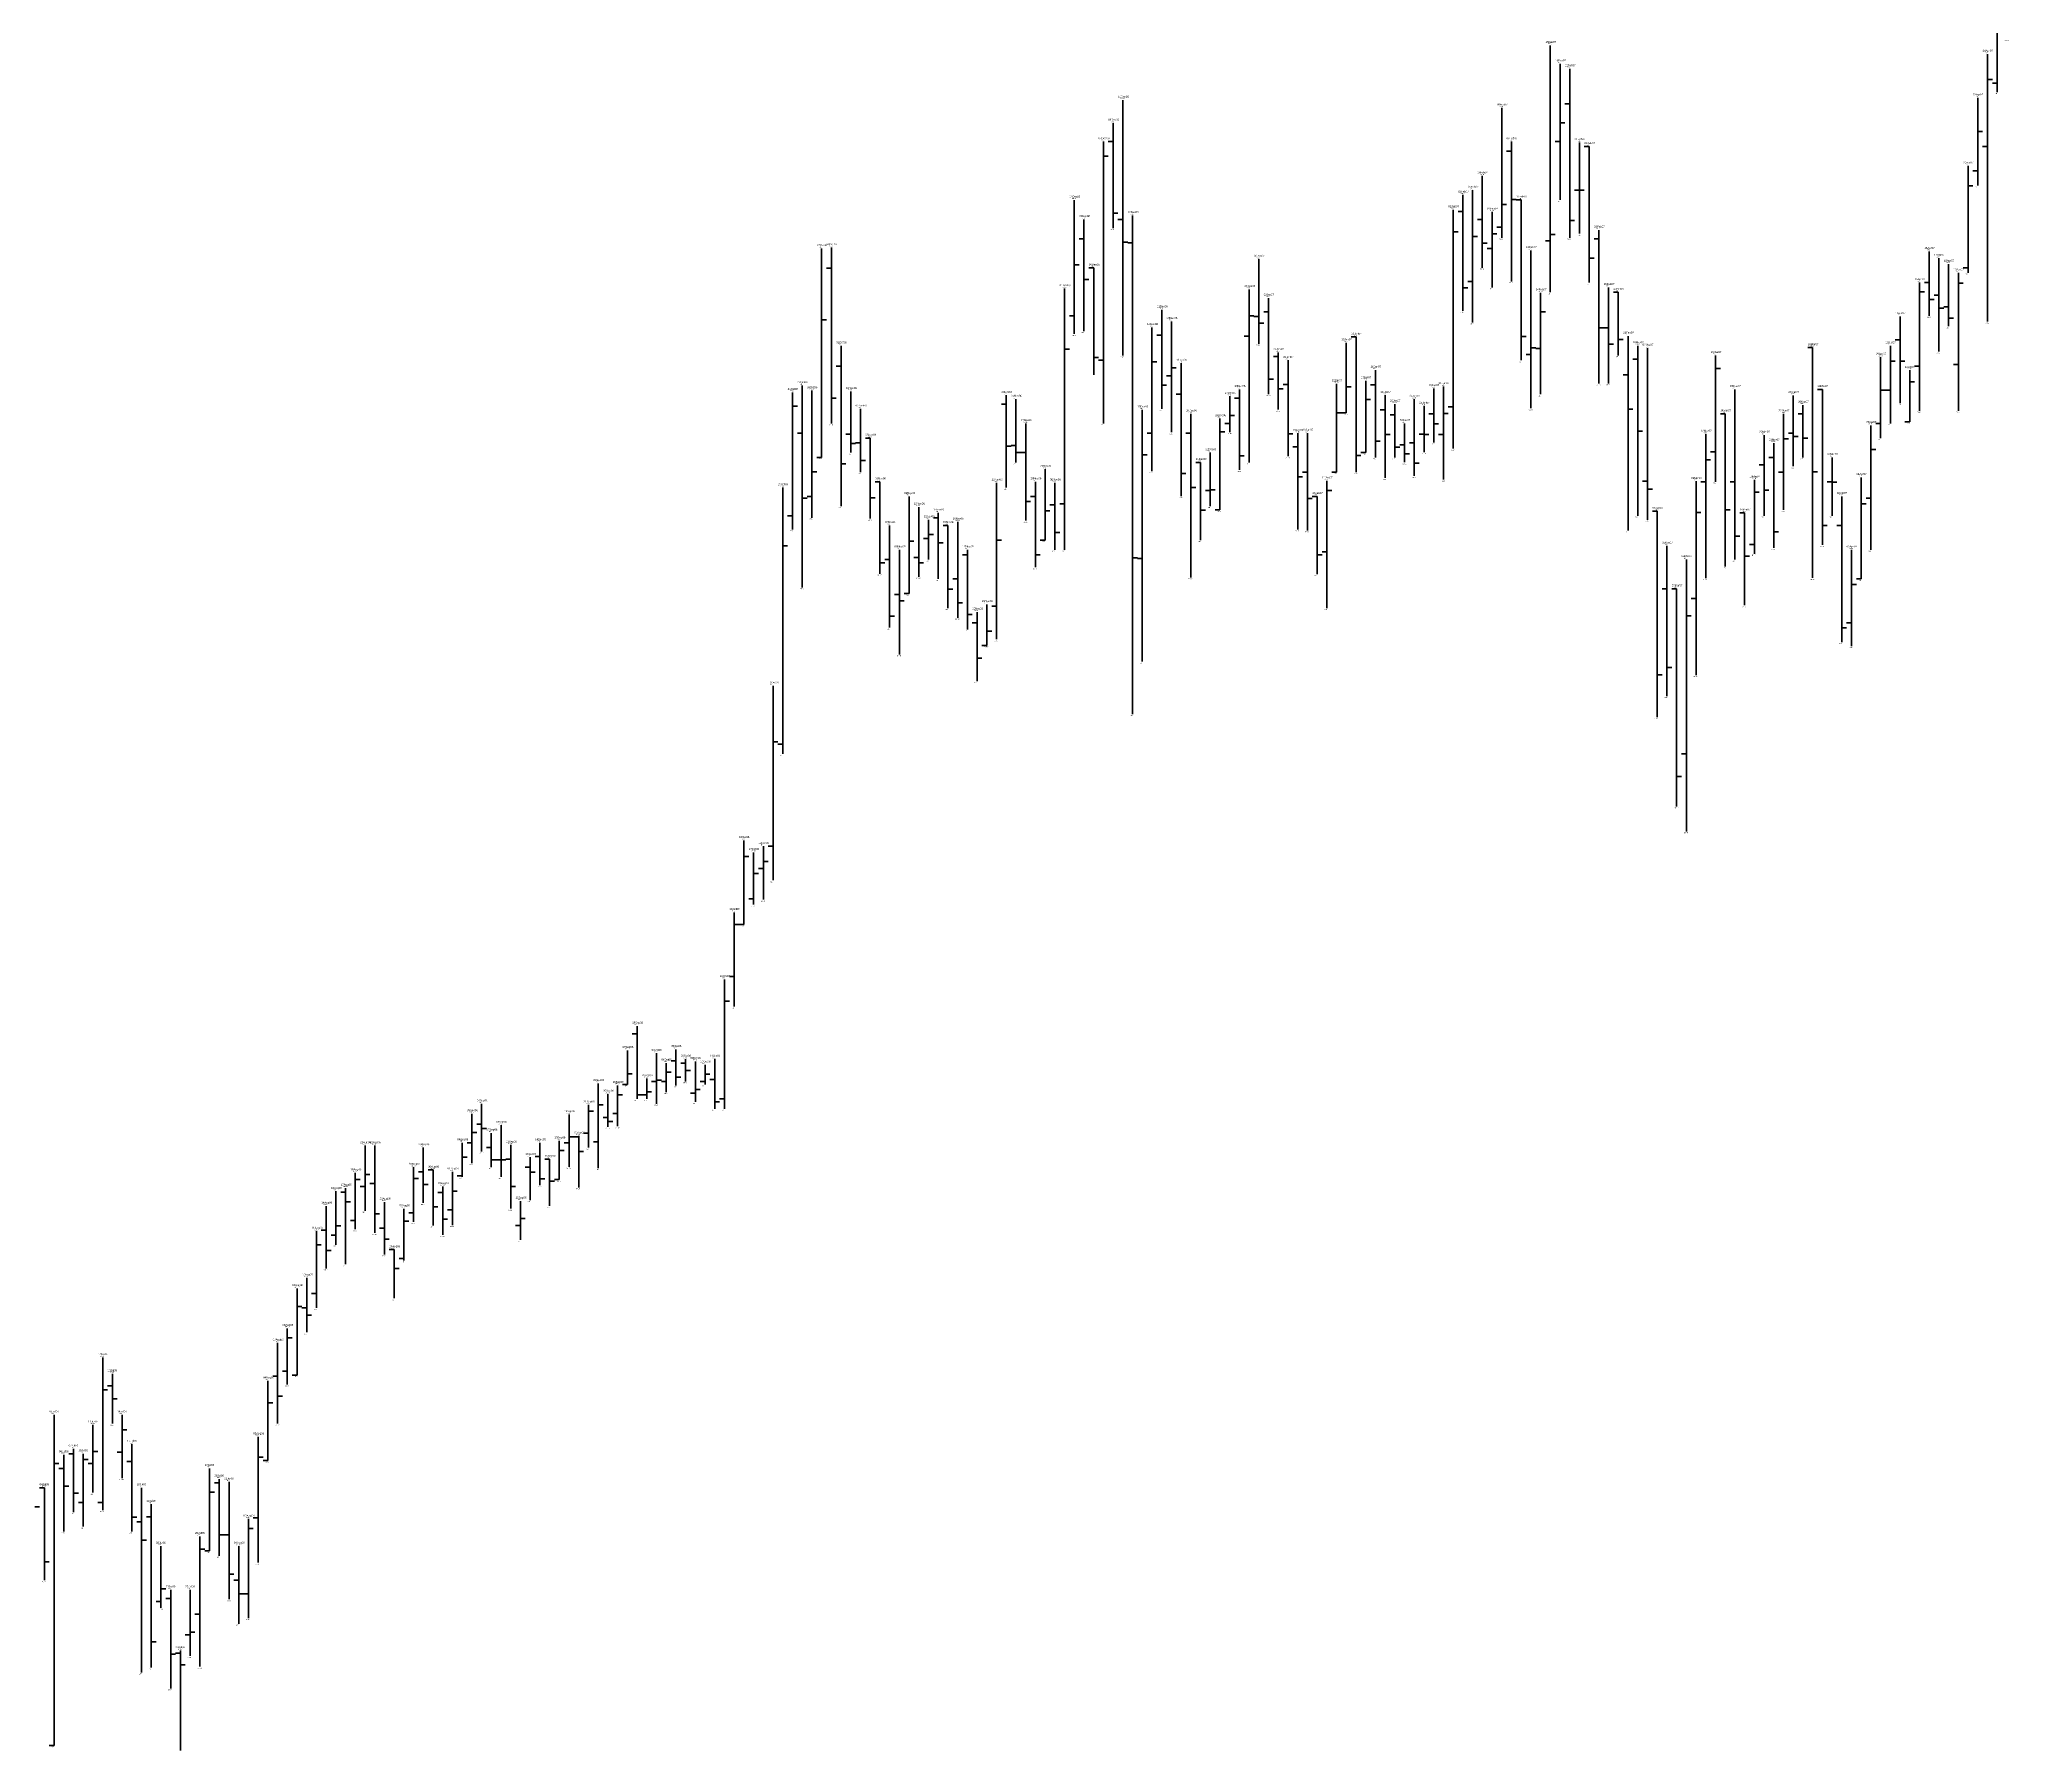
# Model space of a CAD drawing. Header units: inches. Extents: x 0 to 30000, y -20 to 2443.
# Drawn here: x 2864.5 to 3067.2, y 224.5 to 400.5 of the extents above; entities that cross this region are included whole.
import ezdxf

# ---------------------------------------------------------------- set-up
doc = ezdxf.new("R2010")
doc.units = ezdxf.units.IN
doc.header["$MEASUREMENT"] = 0
for name, color, linetype in [('DATE', 7, 'Continuous'), ('Graph', 7, 'Continuous'), ('Rate', 7, 'Continuous')]:
    doc.layers.add(name, color=color, linetype=linetype)
doc.styles.get("Standard").update_dxf_attribs({"font": 'arial.ttf'})

msp = doc.modelspace()

# ---------------------------------------------------------------- linework, layer by layer
at = {"layer": 'Graph', "color": 3, "lineweight": 35}
for p, q in [((3066, 405.8), (3066, 395.1)), ((3020, 399.9), (3020, 374.5)), ((3021, 398), (3021, 384)), ((3065, 399), (3065, 371.485)), ((3065, 396.385), (3065.5, 396.385)), ((3066, 396), (3065.5, 396)), ((3015, 393.47), (3015, 380.1)), ((3064, 394.5), (3064, 385.5)), ((3021, 391.915), (3021.5, 391.915)), ((2974, 390), (2974, 361)), ((3021, 390), (3020.5, 390)), ((3023, 389.9), (3023, 380.53)), ((3064, 391.035), (3064.5, 391.035)), ((3065, 389.5), (3064.5, 389.5)), ((2974, 388.51), (2974.5, 388.51)), ((3063, 387.5), (3063, 376.5)), ((3063, 385.455), (3063.5, 385.455)), ((3064, 387), (3063.5, 387)), ((2971, 383.99), (2971, 370.215)), ((3012, 385), (3012, 371.4)), ((3015, 383.53), (3015.5, 383.53)), ((3023, 385), (3022.5, 385)), ((3023, 385.01), (3023.5, 385.01)), ((3010, 382.99), (3010, 358.42)), ((3014, 382.765), (3014, 375)), ((3015, 381.2), (3014.5, 381.2)), ((3010, 380.705), (3010.5, 380.705)), ((3012, 380.225), (3012.5, 380.225)), ((3014, 380.515), (3014.5, 380.515)), ((3020, 379.8), (3019.5, 379.8)), ((3020, 380.44), (3020.5, 380.44)), ((2945, 379), (2945, 357.5)), ((2971, 377.32), (2971.5, 377.32)), ((3014, 379), (3013.5, 379)), ((3018, 378.8), (3018, 362.565)), ((3063, 377), (3062.5, 377)), ((3012, 375.6), (3011.5, 375.6)), ((3058, 375.5), (3058, 362.3)), ((3062, 376.5), (3062, 362.3)), ((3062, 375.44), (3062.5, 375.44)), ((2970, 374.88), (2970, 348)), ((2989, 374.8), (2989, 357)), ((3019, 374.445), (3019, 364)), ((3058, 374.54), (3058.5, 374.54)), ((2945, 371.675), (2945.5, 371.675)), ((2971, 372.065), (2970.5, 372.065)), ((2981, 371.5), (2981, 360.1)), ((2989, 372.065), (2989.5, 372.065)), ((3019, 372.5), (3019.5, 372.5)), ((2979, 370.88), (2979, 356.1)), ((2989, 370), (2988.5, 370)), ((2999, 369.3), (2999, 362.09)), ((3055, 369), (3055, 361)), ((2970, 368.635), (2970.5, 368.635)), ((2974, 367.5), (2973.5, 367.5)), ((2979, 367.345), (2979.5, 367.345)), ((3018, 368.1), (3017.5, 368.1)), ((3018, 368.79), (3018.5, 368.79)), ((3019, 368.7), (3018.5, 368.7)), ((3037, 368), (3037, 355)), ((3054, 367.82), (3054, 359.5)), ((3055, 367.395), (3055.5, 367.395)), ((3058, 366.9), (3057.5, 366.9)), ((3062, 367.065), (3061.5, 367.065)), ((2981, 365.9), (2980.5, 365.9)), ((2981, 366.71), (2981.5, 366.71)), ((2998, 365.095), (2998, 356)), ((3001, 365.4), (3001, 358)), ((3037, 366.65), (3037.5, 366.65)), ((3057, 366.47), (3057, 361.165)), ((3057, 365.29), (3057.5, 365.29)), ((2942, 364.2), (2942, 350.1)), ((2944, 364.38), (2944, 351.3)), ((2987, 363.8), (2987, 360.115)), ((2999, 364.755), (2999.5, 364.755)), ((3001, 363.475), (3001.5, 363.475)), ((3009, 364.8), (3009, 355.22)), ((3054, 364.43), (3054.5, 364.43)), ((3055, 364.43), (3054.5, 364.43)), ((2942, 362.775), (2942.5, 362.775)), ((2978, 362.4), (2978, 336.5)), ((2986, 361.5), (2986, 352.1)), ((2987, 361.005), (2986.5, 361.005)), ((2987, 361.805), (2987.5, 361.805)), ((2998, 362.09), (2998.5, 362.09)), ((2999, 362.09), (2998.5, 362.09)), ((3009, 362.035), (3009.5, 362.035)), ((3010, 362.7), (3009.5, 362.7)), ((3044, 361.99), (3044, 352.1)), ((3053, 360.8), (3053, 348)), ((3054, 361), (3053.5, 361)), ((3057, 361.165), (3056.5, 361.165)), ((2979, 360), (2978.5, 360)), ((2986, 360.135), (2986.5, 360.135)), ((3009, 359.85), (3008.5, 359.85)), ((3036, 359.9), (3036, 345.1)), ((3044, 359.435), (3044.5, 359.435)), ((2945, 357.5), (2944.5, 357.5)), ((2978, 357.785), (2978.5, 357.785)), ((2985, 358), (2985, 352.5)), ((3001, 358), (3000.5, 358)), ((3036, 357.25), (3036.5, 357.25)), ((3037, 358.1), (3036.5, 358.1)), ((3053, 358.315), (3053.5, 358.315)), ((2944, 356.025), (2944.5, 356.025)), ((2963, 354.88), (2963, 338.8)), ((2968, 356.29), (2968, 349)), ((2997, 355.1), (2997, 342)), ((2998, 356), (2997.5, 356)), ((3035, 355.05), (3035, 335.11)), ((3036, 355), (3035.5, 355)), ((3041, 355.19), (3041, 347.6)), ((3044, 356), (3043.5, 356)), ((3052, 355.45), (3052, 345)), ((2941, 354.4), (2941, 327)), ((2944, 353.5), (2943.5, 353.5)), ((2954, 353.495), (2954, 343.5)), ((2970, 352.74), (2969.5, 352.74)), ((2985, 354.1), (2984.5, 354.1)), ((2985, 354.17), (2985.5, 354.17)), ((2997, 354.09), (2997.5, 354.09)), ((3041, 353.945), (3041.5, 353.945)), ((3052, 352.75), (3052.5, 352.75)), ((3053, 353.3), (3052.5, 353.3)), ((2942, 351.5), (2941.5, 351.5)), ((2956, 351.1), (2956, 347)), ((2968, 352), (2968.5, 352)), ((2986, 352.1), (2985.5, 352.1)), ((3035, 351.83), (3035.5, 351.83)), ((2954, 348.875), (2954.5, 348.875)), ((2956, 349.15), (2955.5, 349.15)), ((2956, 349.58), (2956.5, 349.58)), ((2963, 349), (2963.5, 349)), ((2968, 349), (2967.5, 349)), ((2941, 348.41), (2941.5, 348.41)), ((2978, 347.1), (2977.5, 347.1)), ((2997, 347.8), (2996.5, 347.8)), ((3034, 347), (3034, 319.025)), ((3041, 348.55), (3040.5, 348.55)), ((3051, 347.995), (3051, 338.1)), ((3052, 345), (3051.5, 345)), ((2954, 343.5), (2953.5, 343.5)), ((3035, 343.01), (3034.5, 343.01)), ((3051, 344.42), (3051.5, 344.42)), ((2962, 342.38), (2962, 338.165)), ((2963, 342.2), (2962.5, 342.2)), ((3034, 341.22), (3034.5, 341.22)), ((2962, 339.635), (2962.5, 339.635)), ((3051, 340.5), (3050.5, 340.5)), ((2962, 338.165), (2961.5, 338.165)), ((2940, 334), (2940, 314)), ((2940, 328.25), (2940.5, 328.25)), ((2941, 328), (2940.5, 328)), ((3034, 327), (3033.5, 327)), ((2937, 318.1), (2937, 309.45)), ((2937, 316.445), (2937.5, 316.445)), ((2938, 316.87), (2938, 311.505)), ((2939, 317.5), (2939, 312.01)), ((2940, 317.5), (2939.5, 317.5)), ((2938, 314.685), (2938.5, 314.685)), ((2939, 315.2), (2938.5, 315.2)), ((2939, 315.935), (2939.5, 315.935)), ((2936, 310.7), (2936, 301)), ((2938, 312.1), (2937.5, 312.1)), ((2936, 309.45), (2936.5, 309.45)), ((2937, 309.45), (2936.5, 309.45)), ((2936, 304.1), (2935.5, 304.1)), ((2935, 303.8), (2935, 290.5)), ((2935, 301.565), (2935.5, 301.565)), ((2925, 296.5), (2925, 293)), ((2928, 296.2), (2928, 291.005)), ((2925, 294.105), (2925.5, 294.105)), ((2929, 295.2), (2929, 292.205)), ((2929, 294.245), (2929.5, 294.245)), ((2932, 295.37), (2932, 291.2)), ((2933, 295), (2933, 293)), ((2933, 294.055), (2933.5, 294.055)), ((2922, 293.1), (2922, 284.4)), ((2924, 292.9), (2924, 288.695)), ((2924, 291.915), (2924.5, 291.915)), ((2925, 293.005), (2924.5, 293.005)), ((2927, 291.94), (2926.5, 291.94)), ((2927, 293.6), (2927, 291.5)), ((2927, 292.25), (2927.5, 292.25)), ((2928, 293.3), (2927.5, 293.3)), ((2928, 293.435), (2928.5, 293.435)), ((2929, 293.3), (2928.5, 293.3)), ((2932, 292.1), (2931.5, 292.1)), ((2932, 292.47), (2932.5, 292.47)), ((2933, 293.3), (2932.5, 293.3)), ((2909, 289.99), (2909, 284.9)), ((2919, 289.9), (2919, 284.53)), ((2921, 290.895), (2921, 286.5)), ((2921, 290.26), (2921.5, 290.26)), ((2922, 290.915), (2922.5, 290.915)), ((2924, 290), (2923.5, 290)), ((2935, 291.5), (2934.5, 291.5)), ((2909, 288.06), (2909.5, 288.06)), ((2912, 288.8), (2912, 283.5)), ((2921, 288), (2920.5, 288)), ((2898, 286.7), (2898, 280)), ((2908, 287), (2908, 283.5)), ((2909, 287), (2908.5, 287)), ((2918, 287.2), (2918, 283.205)), ((2918, 286.185), (2918.5, 286.185)), ((2919, 287), (2918.5, 287)), ((2919, 287.6), (2919.5, 287.6)), ((2922, 287.1), (2921.5, 287.1)), ((2897, 283.9), (2897, 278.1)), ((2903, 284.48), (2903, 278.85)), ((2907, 284), (2907, 278.525)), ((2908, 285.53), (2908.5, 285.53)), ((2912, 285.225), (2911.5, 285.225)), ((2912, 285.255), (2912.5, 285.255)), ((2895, 282), (2895, 276.5)), ((2897, 283.22), (2897.5, 283.22)), ((2898, 282.5), (2897.5, 282.5)), ((2898, 283.72), (2898.5, 283.72)), ((2903, 283.32), (2903.5, 283.32)), ((2907, 282.01), (2907.5, 282.01)), ((2908, 283.6), (2907.5, 283.6)), ((2918, 283.205), (2917.5, 283.205)), ((2902, 280.2), (2902, 274.9)), ((2903, 279.8), (2902.5, 279.8)), ((2907, 280.1), (2906.5, 280.1)), ((2914, 281), (2914, 277)), ((2893, 277.9), (2893, 270)), ((2895, 278.44), (2895.5, 278.44)), ((2897, 279), (2896.5, 279)), ((2902, 278.925), (2902.5, 278.925)), ((2914, 278.5), (2913.5, 278.5)), ((2914, 279.21), (2914.5, 279.21)), ((2893, 276.49), (2893.5, 276.49)), ((2895, 277.5), (2894.5, 277.5)), ((2902, 275.1), (2901.5, 275.1)), ((2891, 272), (2891, 263.1)), ((2891, 270.16), (2891.5, 270.16)), ((2893, 271.495), (2892.5, 271.495)), ((2890, 267.9), (2890, 262.125)), ((2890, 266.94), (2890.5, 266.94)), ((2871, 264.9), (2871, 249.2)), ((2890, 263.5), (2889.5, 263.5)), ((2871, 261.585), (2871.5, 261.585)), ((2888, 262.5), (2888, 254.3)), ((2891, 263.1), (2890.5, 263.1)), ((2888, 260.225), (2888.5, 260.225)), ((2866, 259), (2866, 225)), ((2870, 257.97), (2870, 251)), ((2873, 259), (2873, 252.505)), ((2873, 257.455), (2873.5, 257.455)), ((2887, 256.75), (2887, 243.8)), ((2866, 253.985), (2866.5, 253.985)), ((2869, 255), (2869, 247.5)), ((2869, 254.41), (2869.5, 254.41)), ((2870, 254), (2869.5, 254)), ((2870, 255.245), (2870.5, 255.245)), ((2873, 255.16), (2872.5, 255.16)), ((2882, 253.5), (2882, 245)), ((2887, 254.655), (2887.5, 254.655)), ((2888, 254.3), (2887.5, 254.3)), ((2869, 250), (2868.5, 250)), ((2871, 250), (2870.5, 250)), ((2882, 251.035), (2882.5, 251.035)), ((2886, 248.3), (2886, 238.1)), ((2886, 247.305), (2886.5, 247.305)), ((2887, 248.4), (2886.5, 248.4)), ((2877, 245.5), (2877, 239.165)), ((2881, 246.5), (2881, 233.105)), ((2881, 245.19), (2881.5, 245.19)), ((2882, 245), (2881.5, 245)), ((2877, 239.8), (2876.5, 239.8)), ((2877, 241.095), (2877.5, 241.095)), ((2880, 241), (2880, 234.2)), ((2886, 240.59), (2885.5, 240.59)), ((2881, 238.5), (2880.5, 238.5)), ((2880, 236.37), (2879.5, 236.37)), ((2880, 236.65), (2880.5, 236.65)), ((2866, 225), (2865.5, 225))]:
    msp.add_line(p, q, dxfattribs=at)
at = {"layer": 'Graph', "color": 1, "lineweight": 35}
for p, q in [((3022, 397.5), (3022, 380.1)), ((2976, 394.27), (2976, 368.01)), ((3022, 393.9), (3021.5, 393.9)), ((2975, 391.9), (2975, 381.1)), ((2975, 390), (2974.5, 390)), ((3016, 390), (3016, 375.61)), ((3024, 389.5), (3023.5, 389.5)), ((3024, 389.5), (3024, 375.5)), ((3016, 389), (3015.5, 389)), ((3013, 386.47), (3013, 377.015)), ((3011, 384.51), (3011, 372.605)), ((3016, 384.045), (3016.5, 384.045)), ((3017, 384), (3016.5, 384)), ((3017, 384), (3017, 367.5)), ((2972, 381.99), (2972, 370.5)), ((2975, 382.655), (2975.5, 382.655)), ((2976, 382), (2975.5, 382)), ((2977, 382.4), (2977, 331.1)), ((3011, 382.795), (3010.5, 382.795)), ((3013, 382), (3012.5, 382)), ((3022, 381.89), (3022.5, 381.89)), ((2946, 379.1), (2946, 361.01)), ((2972, 380), (2971.5, 380)), ((2976, 379.65), (2976.5, 379.65)), ((2977, 379.6), (2976.5, 379.6)), ((3013, 379.54), (3013.5, 379.54)), ((3025, 380), (3024.5, 380)), ((3025, 380.9), (3025, 365.11)), ((2973, 377), (2972.5, 377)), ((2973, 377), (2973, 366)), ((2990, 377.9), (2990, 369.2)), ((3024, 378.01), (3024.5, 378.01)), ((3059, 378.7), (3059, 372.08)), ((3060, 378), (3060, 368.4)), ((3061, 377.4), (3061, 371)), ((2946, 376.995), (2945.5, 376.995)), ((2972, 375.825), (2972.5, 375.825)), ((3026, 375), (3026, 365.12)), ((3059, 375.5), (3058.5, 375.5)), ((2991, 373.9), (2991, 364.015)), ((3011, 374.95), (3011.5, 374.95)), ((3027, 374.5), (3026.5, 374.5)), ((3027, 374.5), (3027, 368)), ((3059, 373.77), (3059.5, 373.77)), ((3060, 374.2), (3059.5, 374.2)), ((3061, 373), (3060.5, 373)), ((2980, 372.7), (2980, 362.5)), ((2990, 372), (2989.5, 372)), ((2990, 371.31), (2990.5, 371.31)), ((2991, 372.475), (2990.5, 372.475)), ((3056, 372), (3056, 363.1)), ((3060, 372.875), (3060.5, 372.875)), ((3061, 371.85), (3061.5, 371.85)), ((2947, 369), (2947, 352.5)), ((2980, 370.1), (2979.5, 370.1)), ((3000, 369.9), (2999.5, 369.9)), ((3000, 369.9), (3000, 356.005)), ((3017, 369.96), (3017.5, 369.96)), ((3025, 370.835), (3025.5, 370.835)), ((3026, 370.835), (3025.5, 370.835)), ((3026, 369.165), (3026.5, 369.165)), ((3027, 369.65), (3027.5, 369.65)), ((3028, 370), (3028, 350)), ((3029, 368.99), (3029, 351.5)), ((3056, 369.59), (3055.5, 369.59)), ((2947, 366.9), (2946.5, 366.9)), ((2973, 367.8), (2973.5, 367.8)), ((2982, 367.2), (2982, 353.535)), ((2992, 367.9), (2991.5, 367.9)), ((2992, 368.3), (2992, 362.43)), ((2993, 367.5), (2993, 357.62)), ((3029, 367.6), (3028.5, 367.6)), ((3030, 368.75), (3030, 351.1)), ((3047, 368.8), (3046.5, 368.8)), ((3047, 368.8), (3047, 345.105)), ((3056, 367.405), (3056.5, 367.405)), ((2943, 364.9), (2943, 344.125)), ((2980, 364.935), (2980.5, 364.935)), ((2991, 365.55), (2991.5, 365.55)), ((2993, 365), (2992.5, 365)), ((3002, 364.99), (3001.5, 364.99)), ((3002, 366.5), (3002, 357.5)), ((3028, 366), (3027.5, 366)), ((2946, 363.62), (2946.5, 363.62)), ((2948, 364.3), (2948, 358)), ((2964, 363), (2963.5, 363)), ((2964, 363.9), (2964, 354.4)), ((2965, 363.5), (2965, 357)), ((2982, 364), (2981.5, 364)), ((2988, 363.6), (2987.5, 363.6)), ((2988, 364.5), (2988, 356.22)), ((2992, 364.55), (2992.5, 364.55)), ((3003, 363.9), (3003, 355.4)), ((3004, 362.995), (3004, 357.5)), ((3006, 363.495), (3006, 355.6)), ((3008, 364.6), (3008, 359.055)), ((3039, 364.5), (3039, 347)), ((3045, 363.895), (3045, 356.6)), ((3046, 362.9), (3046, 357.5)), ((3048, 364.5), (3047.5, 364.5)), ((3048, 364.5), (3048, 348.505)), ((2949, 362.5), (2949, 356)), ((2966, 360.995), (2966, 351.01)), ((2983, 361.98), (2983, 345.16)), ((3003, 362.4), (3002.5, 362.4)), ((3004, 361.9), (3003.5, 361.9)), ((3005, 361), (3005, 357.005)), ((3007, 362.8), (3007, 358.065)), ((3008, 362), (3007.5, 362)), ((3008, 360.95), (3008.5, 360.95)), ((3028, 362.48), (3028.5, 362.48)), ((3038, 362), (3037.5, 362)), ((3038, 362), (3038, 346.3)), ((3046, 362), (3045.5, 362)), ((2943, 360), (2942.5, 360)), ((2948, 359.9), (2947.5, 359.9)), ((2948, 358.935), (2948.5, 358.935)), ((2949, 359), (2948.5, 359)), ((2950, 359.49), (2949.5, 359.49)), ((2950, 359.49), (2950, 351.21)), ((2983, 360), (2982.5, 360)), ((2993, 359.925), (2993.5, 359.925)), ((2994, 359.995), (2994, 350.1)), ((2995, 360), (2995, 349.99)), ((3002, 359.195), (3002.5, 359.195)), ((3003, 359.865), (3003.5, 359.865)), ((3005, 358.8), (3004.5, 358.8)), ((3006, 359), (3005.5, 359)), ((3007, 359.9), (3006.5, 359.9)), ((3007, 359.855), (3007.5, 359.855)), ((3029, 360.205), (3029.5, 360.205)), ((3042, 359.8), (3042, 351.5)), ((3043, 358.99), (3043, 348.2)), ((3045, 360), (3044.5, 360)), ((3045, 359.67), (3045.5, 359.67)), ((3046, 359.48), (3046.5, 359.48)), ((2947, 356.84), (2947.5, 356.84)), ((2949, 357.185), (2949.5, 357.185)), ((2964, 358.68), (2964.5, 358.68)), ((2965, 358.72), (2964.5, 358.72)), ((2965, 358.025), (2965.5, 358.025)), ((2966, 358), (2965.5, 358)), ((2984, 357), (2983.5, 357)), ((2984, 357), (2984, 349)), ((2988, 357.68), (2988.5, 357.68)), ((2994, 358.6), (2993.5, 358.6)), ((3000, 357.705), (3000.5, 357.705)), ((3004, 358.57), (3004.5, 358.57)), ((3005, 357.89), (3005.5, 357.89)), ((3006, 356.925), (3006.5, 356.925)), ((3042, 356.76), (3041.5, 356.76)), ((3043, 357.495), (3042.5, 357.495)), ((3049, 357.5), (3049, 351.5)), ((2951, 355), (2950.5, 355)), ((2951, 355), (2951, 345.535)), ((2967, 355), (2967, 346.2)), ((2969, 354.9), (2969, 348)), ((2982, 355.86), (2982.5, 355.86)), ((2994, 355.51), (2994.5, 355.51)), ((2995, 356), (2994.5, 356)), ((3030, 355.065), (3029.5, 355.065)), ((3039, 355), (3038.5, 355)), ((3047, 356.04), (3047.5, 356.04)), ((3049, 355), (3048.5, 355)), ((3049, 354.97), (3049.5, 354.97)), ((2943, 353.33), (2943.5, 353.33)), ((2950, 353.355), (2950.5, 353.355)), ((2966, 352.975), (2966.5, 352.975)), ((2967, 353.5), (2966.5, 353.5)), ((2983, 354.42), (2983.5, 354.42)), ((2995, 353.275), (2995.5, 353.275)), ((2996, 353.5), (2995.5, 353.5)), ((2996, 353.5), (2996, 345.5)), ((3030, 354.225), (3030.5, 354.225)), ((3042, 354.155), (3042.5, 354.155)), ((3050, 353.5), (3050, 338.5)), ((2955, 352.4), (2955, 345.225)), ((2957, 351.3), (2956.5, 351.3)), ((2957, 351.8), (2957, 345)), ((2959, 350.87), (2959, 341.01)), ((2969, 352.62), (2968.5, 352.62)), ((2984, 352.065), (2984.5, 352.065)), ((3031, 351.97), (3030.5, 351.97)), ((3031, 351.97), (3031, 330.8)), ((3038, 352.13), (3038.5, 352.13)), ((3040, 351.8), (3039.5, 351.8)), ((3040, 351.8), (3040, 342.3)), ((2952, 350.5), (2952, 340)), ((2957, 348.72), (2957.5, 348.72)), ((2958, 350.5), (2957.5, 350.5)), ((2958, 350.5), (2958, 342)), ((2969, 349.79), (2969.5, 349.79)), ((3039, 349.39), (3039.5, 349.39)), ((3043, 349.835), (3043.5, 349.835)), ((3048, 350.5), (3048.5, 350.5)), ((3050, 350.5), (3049.5, 350.5)), ((2951, 346.675), (2951.5, 346.675)), ((2952, 347), (2951.5, 347)), ((2953, 348), (2953, 337.24)), ((2955, 347.2), (2954.5, 347.2)), ((2955, 346.66), (2955.5, 346.66)), ((2960, 347.48), (2959.5, 347.48)), ((2960, 348), (2960, 339.8)), ((2967, 347.5), (2967.5, 347.5)), ((2977, 347.18), (2977.5, 347.18)), ((2996, 347.49), (2996.5, 347.49)), ((3032, 348.4), (3032, 332.95)), ((3040, 347.365), (3040.5, 347.365)), ((2959, 345), (2958.5, 345)), ((2953, 343.4), (2952.5, 343.4)), ((2953, 342.75), (2953.5, 342.75)), ((2958, 343.96), (2958.5, 343.96)), ((2959, 342.555), (2959.5, 342.555)), ((3032, 344), (3031.5, 344)), ((3033, 344), (3032.5, 344)), ((3033, 344), (3033, 321.61)), ((2952, 341.18), (2952.5, 341.18)), ((2960, 341.34), (2960.5, 341.34)), ((2961, 341.6), (2961, 334.5)), ((2961, 340.5), (2960.5, 340.5)), ((3050, 339.965), (3050.5, 339.965)), ((2961, 336.85), (2961.5, 336.85)), ((3031, 335.14), (3031.5, 335.14)), ((3032, 335.89), (3032.5, 335.89)), ((3033, 324.675), (3033.5, 324.675)), ((2926, 298.2), (2925.5, 298.2)), ((2926, 299), (2926, 291.5)), ((2930, 296.6), (2930, 292.9)), ((2930, 295.44), (2929.5, 295.44)), ((2931, 295.2), (2930.5, 295.2)), ((2931, 295.6), (2931, 293.305)), ((2931, 294.425), (2931.5, 294.425)), ((2934, 295.6), (2934, 290.5)), ((2923, 291.995), (2923, 288.645)), ((2926, 291.94), (2926.5, 291.94)), ((2930, 293.73), (2930.5, 293.73)), ((2934, 293.51), (2933.5, 293.51)), ((2910, 291), (2910, 286.11)), ((2934, 291.21), (2934.5, 291.21)), ((2910, 288.9), (2909.5, 288.9)), ((2910, 288.47), (2910.5, 288.47)), ((2911, 288), (2911, 284.5)), ((2923, 289.6), (2922.5, 289.6)), ((2923, 289.195), (2923.5, 289.195)), ((2899, 286.7), (2899, 277.715)), ((2904, 286.5), (2904, 280.8)), ((2911, 286.5), (2910.5, 286.5)), ((2913, 286.77), (2913, 280.22)), ((2916, 287), (2916, 282.63)), ((2920, 287.6), (2919.5, 287.6)), ((2920, 287.7), (2920, 282.4)), ((2920, 286.085), (2920.5, 286.085)), ((2904, 284), (2903.5, 284)), ((2905, 284.195), (2904.5, 284.195)), ((2905, 284.195), (2905, 278.5)), ((2911, 285.225), (2911.5, 285.225)), ((2913, 285.3), (2912.5, 285.3)), ((2915, 284.49), (2914.5, 284.49)), ((2915, 285.5), (2915, 281.1)), ((2915, 283.97), (2915.5, 283.97)), ((2916, 285.6), (2915.5, 285.6)), ((2917, 285.3), (2916.5, 285.3)), ((2917, 285.3), (2917, 280.5)), ((2896, 281.9), (2895.5, 281.9)), ((2896, 282.34), (2896, 274.5)), ((2899, 282.8), (2898.5, 282.8)), ((2904, 282.695), (2904.5, 282.695)), ((2906, 281.87), (2905.5, 281.87)), ((2906, 282.495), (2906, 277.51)), ((2913, 282.495), (2913.5, 282.495)), ((2916, 283.285), (2916.5, 283.285)), ((2917, 283.03), (2917.5, 283.03)), ((2894, 280.49), (2894, 274.065)), ((2896, 280.93), (2896.5, 280.93)), ((2900, 280.9), (2900, 275.51)), ((2905, 280.395), (2905.5, 280.395)), ((2894, 278), (2893.5, 278)), ((2899, 279.695), (2899.5, 279.695)), ((2900, 278.2), (2899.5, 278.2)), ((2906, 279.135), (2906.5, 279.135)), ((2894, 275.925), (2894.5, 275.925)), ((2900, 277.08), (2900.5, 277.08)), ((2901, 276), (2900.5, 276)), ((2901, 276), (2901, 271)), ((2901, 274.05), (2901.5, 274.05)), ((2892, 273.1), (2892, 267.5)), ((2892, 270), (2891.5, 270)), ((2892, 269.245), (2892.5, 269.245)), ((2889, 266.4), (2889, 258.11)), ((2872, 262), (2871.5, 262)), ((2872, 263.235), (2872, 258.1)), ((2889, 263), (2888.5, 263)), ((2872, 260.655), (2872.5, 260.655)), ((2889, 260.915), (2889.5, 260.915)), ((2868, 255.5), (2868, 249)), ((2874, 255.98), (2874, 247)), ((2867, 253.5), (2866.5, 253.5)), ((2867, 254.9), (2867, 247.01)), ((2868, 255), (2867.5, 255)), ((2874, 254.2), (2873.5, 254.2)), ((2865, 251.505), (2864.5, 251.505)), ((2865, 251.505), (2865, 241.99)), ((2867, 251.675), (2867.5, 251.675)), ((2875, 251.5), (2875, 232.5)), ((2883, 252), (2882.5, 252)), ((2883, 252.4), (2883, 244.5)), ((2884, 252.1), (2884, 240.03)), ((2864, 249.55), (2864.5, 249.55)), ((2868, 250.93), (2868.5, 250.93)), ((2876, 249.8), (2876, 233)), ((2874, 248.47), (2874.5, 248.47)), ((2875, 248), (2874.5, 248)), ((2876, 248.5), (2875.5, 248.5)), ((2875, 246.12), (2875.5, 246.12)), ((2883, 246.645), (2883.5, 246.645)), ((2884, 246.645), (2883.5, 246.645)), ((2885, 245.495), (2885, 237.5)), ((2865, 243.89), (2865.5, 243.89)), ((2884, 242.595), (2884.5, 242.595)), ((2885, 242), (2884.5, 242)), ((2878, 240.11), (2877.5, 240.11)), ((2878, 241), (2878, 230.85)), ((2885, 240.59), (2885.5, 240.59)), ((2876, 235.655), (2876.5, 235.655)), ((2878, 234.38), (2878.5, 234.38)), ((2879, 234.5), (2878.5, 234.5)), ((2879, 234.75), (2879, 224.46)), ((2879, 233.3), (2879.5, 233.3))]:
    msp.add_line(p, q, dxfattribs=at)

# ---------------------------------------------------------------- texts
at = {"layer": 'DATE'}
for s, p in [('15Feb07', (3019.5, 400.15)), ('24Apr07', (3064.5, 399.25)), ('19Feb07', (3020.5, 398.25)), ('20Feb07', (3021.5, 397.75)), ('11Dec06', (2975.5, 394.52)), ('08Feb07', (3014.5, 393.72)), ('23Apr07', (3063.5, 394.75)), ('08Dec06', (2974.5, 392.15)), ('07Dec06', (2973.5, 390.25)), ('09Feb07', (3015.5, 390.25)), ('21Feb07', (3022.5, 390.15)), ('22Feb07', (3023.5, 389.75)), ('20Apr07', (3062.5, 387.75)), ('05Feb07', (3011.5, 385.25)), ('06Feb07', (3012.5, 386.72)), ('04Dec06', (2970.5, 384.24)), ('01Feb07', (3009.5, 383.24)), ('02Feb07', (3010.5, 384.76)), ('07Feb07', (3013.5, 383.015)), ('12Feb07', (3016.5, 384.25)), ('05Dec06', (2971.5, 382.24)), ('12Dec06', (2976.5, 382.65)), ('23Feb07', (3024.5, 381.15)), ('27Oct06', (2944.5, 379.25)), ('30Oct06', (2945.5, 379.35)), ('13Feb07', (3017.5, 379.05)), ('16Apr07', (3058.5, 378.95)), ('06Dec06', (2972.5, 377.25)), ('02Jan07', (2989.5, 378.15)), ('17Apr07', (3059.5, 378.25)), ('18Apr07', (3060.5, 377.65)), ('01Dec06', (2969.5, 375.13)), ('29Dec06', (2988.5, 375.05)), ('26Feb07', (3025.5, 375.25)), ('13Apr07', (3057.5, 375.75)), ('19Apr07', (3061.5, 376.75)), ('15Dec06', (2979.5, 372.95)), ('03Jan07', (2990.5, 374.15)), ('14Feb07', (3018.5, 374.695)), ('27Feb07', (3026.5, 374.75)), ('14Dec06', (2978.5, 371.13)), ('18Dec06', (2980.5, 371.75)), ('11Apr07', (3055.5, 372.25)), ('31Oct06', (2946.5, 369.25)), ('15Jan07', (2998.5, 369.55)), ('16Jan07', (2999.5, 370.15)), ('28Feb07', (3027.5, 370.25)), ('01Mar07', (3028.5, 369.24)), ('02Mar07', (3029.5, 369)), ('28Mar07', (3046.5, 369.05)), ('10Apr07', (3054.5, 369.25)), ('19Dec06', (2981.5, 367.45)), ('04Jan07', (2991.5, 368.55)), ('05Jan07', (2992.5, 367.75)), ('18Jan07', (3001.5, 366.75)), ('13Mar07', (3036.5, 368.25)), ('09Apr07', (3053.5, 368.07)), ('12Apr07', (3056.5, 366.72)), ('23Oct06', (2942.5, 365.15)), ('28Dec06', (2987.5, 364.75)), ('12Jan07', (2997.5, 365.345)), ('17Jan07', (3000.5, 365.65)), ('29Jan07', (3007.5, 364.85)), ('31Jan07', (3008.5, 365.05)), ('15Mar07', (3038.5, 364.75)), ('29Mar07', (3047.5, 364.75)), ('21Oct06', (2941.5, 364.45)), ('26Oct06', (2943.5, 364.63)), ('01Nov06', (2947.5, 364.55)), ('02Nov06', (2948.5, 362.75)), ('23Nov06', (2963.5, 364.15)), ('24Nov06', (2964.5, 363.75)), ('13Dec06', (2977.5, 362.65)), ('27Dec06', (2986.5, 364.05)), ('19Jan07', (3002.5, 364.15)), ('22Jan07', (3003.5, 363.245)), ('24Jan07', (3005.5, 363.745)), ('25Jan07', (3006.5, 363.05)), ('23Mar07', (3044.5, 364.145)), ('26Mar07', (3045.5, 363.15)), ('27Nov06', (2965.5, 361.245)), ('20Dec06', (2982.5, 362.23)), ('26Dec06', (2985.5, 361.75)), ('23Jan07', (3004.5, 361.25)), ('14Mar07', (3037.5, 362.25)), ('22Mar07', (3043.5, 362.24)), ('05Apr07', (3052.5, 361.05)), ('03Nov06', (2949.5, 359.74)), ('08Jan07', (2993.5, 360.245)), ('09Jan07', (2994.5, 360.25)), ('12Mar07', (3035.5, 360.15)), ('20Mar07', (3041.5, 360.05)), ('21Mar07', (3042.5, 359.24)), ('29Nov06', (2967.5, 356.54)), ('21Dec06', (2983.5, 357.25)), ('22Dec06', (2984.5, 358.25)), ('30Mar07', (3048.5, 357.75)), ('20Oct06', (2940.5, 354.65)), ('06Nov06', (2950.5, 355.25)), ('22Nov06', (2962.5, 355.13)), ('28Nov06', (2966.5, 355.25)), ('30Nov06', (2968.5, 355.15)), ('11Jan07', (2996.5, 355.35)), ('09Mar07', (3034.5, 355.3)), ('19Mar07', (3040.5, 355.44)), ('04Apr07', (3051.5, 355.7)), ('09Nov06', (2953.5, 353.745)), ('10Nov06', (2954.5, 352.65)), ('10Jan07', (2995.5, 353.75)), ('02Apr07', (3049.5, 353.75)), ('07Nov06', (2951.5, 350.75)), ('13Nov06', (2955.5, 351.35)), ('14Nov06', (2956.5, 352.05)), ('15Nov06', (2957.5, 350.75)), ('16Nov06', (2958.5, 351.12)), ('05Mar07', (3030.5, 352.22)), ('16Mar07', (3039.5, 352.05)), ('06Mar07', (3031.5, 348.65)), ('08Nov06', (2952.5, 348.25)), ('17Nov06', (2959.5, 348.25)), ('08Mar07', (3033.5, 347.25)), ('03Apr07', (3050.5, 348.245)), ('21Nov06', (2961.5, 342.63)), ('07Mar07', (3032.5, 344.25)), ('20Nov06', (2960.5, 341.85)), ('19Oct06', (2939.5, 334.25)), ('16Oct06', (2936.5, 318.35)), ('17Oct06', (2937.5, 317.12)), ('18Oct06', (2938.5, 317.75)), ('13Oct06', (2935.5, 310.95)), ('12Oct06', (2934.5, 304.05)), ('28Sep06', (2925.5, 299.25)), ('27Sep06', (2924.5, 296.75)), ('03Oct06', (2927.5, 296.45)), ('05Oct06', (2929.5, 296.85)), ('06Oct06', (2930.5, 295.85)), ('11Oct06', (2933.5, 295.85)), ('29Sep06', (2926.5, 293.85)), ('04Oct06', (2928.5, 295.45)), ('09Oct06', (2931.5, 295.62)), ('10Oct06', (2932.5, 295.25)), ('22Sep06', (2921.5, 293.35)), ('25Sep06', (2922.5, 292.245)), ('26Sep06', (2923.5, 293.15)), ('05Sep06', (2908.5, 290.24)), ('06Sep06', (2909.5, 291.25)), ('19Sep06', (2918.5, 290.15)), ('21Sep06', (2920.5, 291.145)), ('07Sep06', (2910.5, 288.25)), ('08Sep06', (2911.5, 289.05)), ('20Sep06', (2919.5, 287.95)), ('21Aug06', (2897.5, 286.95)), ('22Aug06', (2898.5, 286.95)), ('29Aug06', (2903.5, 286.75)), ('04Sep06', (2907.5, 287.25)), ('11Sep06', (2912.5, 287.02)), ('13Sep06', (2914.5, 285.75)), ('14Sep06', (2915.5, 287.25)), ('18Sep06', (2917.5, 287.45)), ('18Aug06', (2896.5, 284.15)), ('28Aug06', (2902.5, 284.73)), ('30Aug06', (2904.5, 284.445)), ('01Sep06', (2906.5, 284.25)), ('15Sep06', (2916.5, 285.55)), ('16Aug06', (2894.5, 282.25)), ('17Aug06', (2895.5, 282.59)), ('31Aug06', (2905.5, 282.745)), ('14Aug06', (2893.5, 280.74)), ('23Aug06', (2899.5, 281.15)), ('25Aug06', (2901.5, 280.45)), ('12Sep06', (2913.5, 281.25)), ('11Aug06', (2892.5, 278.15)), ('24Aug06', (2900.5, 276.25)), ('09Aug06', (2890.5, 272.25)), ('10Aug06', (2891.5, 273.35)), ('08Aug06', (2889.5, 268.15)), ('07Aug06', (2888.5, 266.65)), ('12Jul06', (2870.5, 265.15)), ('13Jul06', (2871.5, 263.485)), ('04Aug06', (2887.5, 262.75)), ('05Jul06', (2865.5, 259.25)), ('14Jul06', (2872.5, 259.25)), ('11Jul06', (2869.5, 258.22)), ('07Jul06', (2867.5, 255.75)), ('10Jul06', (2868.5, 255.25)), ('17Jul06', (2873.5, 256.23)), ('03Aug06', (2886.5, 257)), ('06Jul06', (2866.5, 255.15)), ('27Jul06', (2881.5, 253.75)), ('04Jul06', (2864.5, 251.755)), ('18Jul06', (2874.5, 251.75)), ('28Jul06', (2882.5, 252.65)), ('31Jul06', (2883.5, 252.35)), ('19Jul06', (2875.5, 250.05)), ('02Aug06', (2885.5, 248.55)), ('20Jul06', (2876.5, 245.75)), ('26Jul06', (2880.5, 246.75)), ('01Aug06', (2884.5, 245.745)), ('21Jul06', (2877.5, 241.25)), ('25Jul06', (2879.5, 241.25)), ('24Jul06', (2878.5, 235))]:
    msp.add_text(s, height=0.2, dxfattribs=at).set_placement(p)
at = {"layer": 'Rate'}
for s, p in [('799.8', (3019.75, 400)), ('801.13', (3066.75, 400.365)), ('796', (3020.75, 398.1)), ('795', (3021.75, 397.6)), ('798', (3064.75, 399.1)), ('788.54', (2975.75, 394.37)), ('786.94', (3014.75, 393.57)), ('789', (3063.75, 394.6)), ('790.2', (3065.75, 394.9)), ('783.8', (2974.75, 392)), ('780', (2973.75, 390.1)), ('780', (3015.75, 390.1)), ('779.8', (3022.75, 390)), ('779', (3023.75, 389.6)), ('775', (3062.75, 387.6)), ('770', (3011.75, 385.1)), ('772.94', (3012.75, 386.57)), ('771', (3063.75, 385.3)), ('767.98', (2970.75, 384.09)), ('765.98', (3009.75, 383.09)), ('769.02', (3010.75, 384.61)), ('768', (3016.75, 384.1)), ('768', (3020.75, 383.8)), ('763.98', (2971.75, 382.09)), ('764.8', (2976.75, 382.5)), ('765.53', (3013.75, 382.865)), ('761.8', (3024.75, 381)), ('758', (2944.75, 379.1)), ('758.2', (2945.75, 379.2)), ('762.2', (2974.75, 380.9)), ('760.2', (3014.75, 379.9)), ('760.2', (3021.75, 379.9)), ('761.06', (3022.75, 380.33)), ('754', (2972.75, 377.1)), ('755.8', (2989.75, 378)), ('757.6', (3017.75, 378.9)), ('757.4', (3058.75, 378.8)), ('756', (3059.75, 378.1)), ('754.8', (3060.75, 377.5)), ('749.76', (2969.75, 374.98)), ('749.6', (2988.75, 374.9)), ('754.03', (3012.75, 376.815)), ('751.22', (3015.75, 375.41)), ('751', (3023.75, 375.3)), ('750', (3025.75, 375.1)), ('751', (3057.75, 375.6)), ('753', (3061.75, 376.6)), ('753', (3062.75, 376.3)), ('747.8', (2990.75, 374)), ('750', (3013.75, 374.8)), ('748.89', (3018.75, 374.545)), ('749', (3019.75, 374.3)), ('749', (3026.75, 374.6)), ('741.76', (2978.75, 370.98)), ('745.4', (2979.75, 372.8)), ('743', (2980.75, 371.6)), ('745.21', (3010.75, 372.405)), ('742.8', (3011.75, 371.2)), ('744', (3055.75, 372.1)), ('744.16', (3058.75, 371.88)), ('742.97', (3064.75, 371.285)), ('738', (2946.75, 369.1)), ('740.43', (2970.75, 370.015)), ('741', (2971.75, 370.3)), ('738.4', (2989.75, 369)), ('738.6', (2998.75, 369.4)), ('739.8', (2999.75, 370)), ('740', (3027.75, 370.1)), ('737.98', (3028.75, 369.09)), ('737.5', (3029.75, 368.85)), ('737.6', (3046.75, 368.9)), ('738', (3054.75, 369.1)), ('742', (3060.75, 370.8)), ('736.02', (2975.75, 367.81)), ('734.4', (2981.75, 367.3)), ('736.6', (2991.75, 368.4)), ('735', (2992.75, 367.6)), ('735', (3016.75, 367.3)), ('736', (3026.75, 367.8)), ('736', (3036.75, 368.1)), ('735.64', (3053.75, 367.92)), ('736.8', (3059.75, 368.2)), ('729.8', (2942.75, 365)), ('732', (2972.75, 365.8)), ('730.19', (2997.75, 365.195)), ('730.8', (3000.75, 365.5)), ('733', (3001.75, 366.6)), ('729.6', (3008.75, 364.9)), ('730.22', (3024.75, 364.91)), ('730.24', (3025.75, 364.92)), ('732.94', (3056.75, 366.57)), ('728.4', (2941.75, 364.3)), ('728.76', (2943.75, 364.48)), ('728.6', (2947.75, 364.4)), ('727.8', (2963.75, 364)), ('727', (2964.75, 363.6)), ('727.6', (2986.75, 363.9)), ('729', (2987.75, 364.6)), ('728.03', (2990.75, 363.815)), ('727.8', (3002.75, 364)), ('725.99', (3003.75, 363.095)), ('726.99', (3005.75, 363.595)), ('725.6', (3006.75, 362.9)), ('729.2', (3007.75, 364.7)), ('728', (3018.75, 363.8)), ('729', (3038.75, 364.6)), ('727.79', (3044.75, 363.995)), ('725.8', (3045.75, 363)), ('729', (3047.75, 364.6)), ('726.2', (3055.75, 362.9)), ('722.02', (2945.75, 360.81)), ('725', (2948.75, 362.6)), ('721.99', (2965.75, 361.095)), ('722', (2973.75, 360.8)), ('724.8', (2977.75, 362.5)), ('725', (2979.75, 362.3)), ('723.96', (2982.75, 362.08)), ('723', (2985.75, 361.6)), ('724.86', (2991.75, 362.23)), ('724.18', (2998.75, 361.89)), ('722', (3004.75, 361.1)), ('725.13', (3017.75, 362.365)), ('724', (3037.75, 362.1)), ('723.98', (3043.75, 362.09)), ('721.6', (3052.75, 360.9)), ('722', (3054.75, 360.8)), ('722.33', (3056.75, 360.965)), ('724.6', (3057.75, 362.1)), ('724.6', (3061.75, 362.1)), ('718.98', (2949.75, 359.59)), ('720.2', (2980.75, 359.9)), ('720.23', (2986.75, 359.915)), ('719.99', (2993.75, 360.095)), ('720', (2994.75, 360.1)), ('718.11', (3007.75, 358.855)), ('719.8', (3035.75, 360)), ('719.6', (3041.75, 359.9)), ('717.98', (3042.75, 359.09)), ('719', (3053.75, 359.3)), ('715', (2944.75, 357.3)), ('716', (2947.75, 357.8)), ('714', (2964.75, 356.8)), ('714', (2983.75, 357.1)), ('716', (2984.75, 358.1)), ('714', (2988.75, 356.8)), ('715.24', (2992.75, 357.42)), ('716', (3000.75, 357.8)), ('715', (3001.75, 357.3)), ('715', (3003.75, 357.3)), ('714.01', (3004.75, 356.805)), ('716.13', (3006.75, 357.865)), ('716.84', (3009.75, 358.22)), ('715', (3045.75, 357.3)), ('715', (3048.75, 357.6)), ('712', (2948.75, 355.8)), ('710', (2950.75, 355.1)), ('709.76', (2962.75, 354.98)), ('710', (2966.75, 355.1)), ('712.58', (2967.75, 356.39)), ('709.8', (2968.75, 355)), ('712.2', (2978.75, 355.9)), ('712.44', (2987.75, 356.02)), ('710.2', (2996.75, 355.2)), ('712', (2997.75, 355.8)), ('712.01', (2999.75, 355.805)), ('710.8', (3002.75, 355.2)), ('711.2', (3005.75, 355.4)), ('710.44', (3008.75, 355.02)), ('710.1', (3034.75, 355.15)), ('710', (3036.75, 354.8)), ('710.38', (3040.75, 355.29)), ('713.2', (3044.75, 356.4)), ('710.9', (3051.75, 355.55)), ('708.8', (2940.75, 354.5)), ('706.99', (2953.75, 353.595)), ('708.8', (2963.75, 354.2)), ('707.07', (2981.75, 353.335)), ('707', (2995.75, 353.6)), ('707', (3049.75, 353.6)), ('702.6', (2943.75, 351.1)), ('705', (2946.75, 352.3)), ('702.42', (2949.75, 351.01)), ('701', (2951.75, 350.6)), ('704.8', (2954.75, 352.5)), ('702.2', (2955.75, 351.2)), ('703.6', (2956.75, 351.9)), ('701', (2957.75, 350.6)), ('701.74', (2958.75, 350.97)), ('702.02', (2965.75, 350.81)), ('705', (2984.75, 352.3)), ('704.2', (2985.75, 351.9)), ('703', (3028.75, 351.3)), ('702.2', (3029.75, 350.9)), ('703.94', (3030.75, 352.07)), ('703.6', (3039.75, 351.9)), ('703', (3041.75, 351.3)), ('704.2', (3043.75, 351.9)), ('703', (3048.75, 351.3)), ('700.2', (2941.75, 349.9)), ('698', (2967.75, 348.8)), ('698', (2983.75, 348.8)), ('700.2', (2993.75, 349.9)), ('699.98', (2994.75, 349.79)), ('700', (3027.75, 349.8)), ('696', (2952.75, 348.1)), ('694', (2955.75, 346.8)), ('696', (2959.75, 348.1)), ('696', (2968.75, 347.8)), ('696', (2969.75, 347.8)), ('696.8', (3031.75, 348.5)), ('694', (3033.75, 347.1)), ('694', (3038.75, 346.8)), ('695.2', (3040.75, 347.4)), ('696.4', (3042.75, 348)), ('697.01', (3047.75, 348.305)), ('695.99', (3050.75, 348.095)), ('696', (3052.75, 347.8)), ('691.07', (2950.75, 345.335)), ('690.45', (2954.75, 345.025)), ('690', (2956.75, 344.8)), ('692.4', (2966.75, 346)), ('690.32', (2982.75, 344.96)), ('691', (2995.75, 345.3)), ('690.2', (3035.75, 344.9)), ('692.6', (3037.75, 346.1)), ('690.21', (3046.75, 344.905)), ('690', (3051.75, 344.8)), ('688.25', (2942.75, 343.925)), ('687', (2953.75, 343.3)), ('684.76', (2961.75, 342.48)), ('688', (3032.75, 344.1)), ('684', (2957.75, 341.8)), ('682.02', (2958.75, 340.81)), ('683.2', (2960.75, 341.7)), ('684', (2996.75, 341.8)), ('684.6', (3039.75, 342.1)), ('680', (2951.75, 339.8)), ('679.6', (2959.75, 339.6)), ('677.6', (2962.75, 338.6)), ('674.48', (2952.75, 337.04)), ('676.33', (2961.75, 337.965)), ('677', (3049.75, 338.3)), ('676.2', (3050.75, 337.9)), ('673', (2977.75, 336.3)), ('670.22', (3034.75, 334.91)), ('668', (2939.75, 334.1)), ('669', (2960.75, 334.3)), ('665.9', (3031.75, 332.75)), ('662.2', (2976.75, 330.9)), ('661.6', (3030.75, 330.6)), ('654', (2940.75, 326.8)), ('643.22', (3032.75, 321.41)), ('636.2', (2936.75, 318.2)), ('638.05', (3033.75, 318.825)), ('633.74', (2937.75, 316.97)), ('635', (2938.75, 317.6)), ('628', (2939.75, 313.8)), ('621.4', (2935.75, 310.8)), ('623.01', (2937.75, 311.305)), ('624.02', (2938.75, 311.81)), ('618.9', (2936.75, 309.25)), ('607.6', (2934.75, 303.9)), ('602', (2935.75, 300.8)), ('598', (2925.75, 299.1)), ('593', (2924.75, 296.6)), ('592.4', (2927.75, 296.3)), ('593.2', (2929.75, 296.7)), ('590.4', (2928.75, 295.3)), ('591.2', (2930.75, 295.7)), ('590.74', (2931.75, 295.47)), ('590', (2932.75, 295.1)), ('591.2', (2933.75, 295.7)), ('586.2', (2921.75, 293.2)), ('583.99', (2922.75, 292.095)), ('585.8', (2923.75, 293)), ('586', (2924.75, 292.8)), ('587.2', (2926.75, 293.7)), ('584.41', (2928.75, 292.005)), ('585.8', (2929.75, 292.7)), ('586.61', (2930.75, 293.105)), ('586', (2932.75, 292.8)), ('579.98', (2908.75, 290.09)), ('582', (2909.75, 291.1)), ('579.8', (2918.75, 290)), ('581.79', (2920.75, 290.995)), ('583', (2925.75, 291.3)), ('583', (2926.75, 291.3)), ('582.01', (2927.75, 290.805)), ('582.4', (2931.75, 291)), ('581', (2933.75, 290.3)), ('581', (2934.75, 290.3)), ('576', (2910.75, 288.1)), ('577.6', (2911.75, 288.9)), ('575.4', (2919.75, 287.8)), ('577.29', (2922.75, 288.445)), ('577.39', (2923.75, 288.495)), ('573.4', (2897.75, 286.8)), ('573.4', (2898.75, 286.8)), ('573', (2903.75, 286.6)), ('574', (2907.75, 287.1)), ('572.22', (2909.75, 285.91)), ('573.54', (2912.75, 286.87)), ('574', (2915.75, 287.1)), ('574.4', (2917.75, 287.3)), ('573', (2920.75, 286.3)), ('567.8', (2896.75, 284)), ('568.96', (2902.75, 284.58)), ('568.39', (2904.75, 284.295)), ('568', (2906.75, 284.1)), ('569.8', (2908.75, 284.7)), ('569', (2910.75, 284.3)), ('571', (2914.75, 285.6)), ('570.6', (2916.75, 285.4)), ('569.06', (2918.75, 284.33)), ('568.8', (2921.75, 284.2)), ('564', (2894.75, 282.1)), ('564.68', (2895.75, 282.44)), ('564.99', (2905.75, 282.595)), ('567', (2907.75, 283.3)), ('567', (2911.75, 283.3)), ('565.26', (2915.75, 282.43)), ('566.41', (2917.75, 283.005)), ('564.8', (2919.75, 282.2)), ('560.98', (2893.75, 280.59)), ('560', (2897.75, 279.8)), ('561.8', (2899.75, 281)), ('560.4', (2901.75, 280.3)), ('561.6', (2903.75, 280.6)), ('560.44', (2912.75, 280.02)), ('562', (2913.75, 281.1)), ('562.2', (2914.75, 280.9)), ('561', (2916.75, 280.3)), ('555.8', (2892.75, 278)), ('556.2', (2896.75, 277.9)), ('557.7', (2902.75, 278.65)), ('557', (2904.75, 278.3)), ('557.05', (2906.75, 278.325)), ('553', (2894.75, 276.3)), ('555.43', (2898.75, 277.515)), ('552', (2900.75, 276.1)), ('555.02', (2905.75, 277.31)), ('554', (2913.75, 276.8)), ('548.13', (2893.75, 273.865)), ('549', (2895.75, 274.3)), ('551.02', (2899.75, 275.31)), ('549.8', (2901.75, 274.7)), ('544', (2890.75, 272.1)), ('546.2', (2891.75, 273.2)), ('540', (2892.75, 269.8)), ('542', (2900.75, 270.8)), ('535.8', (2889.75, 268)), ('532.8', (2888.75, 266.5)), ('535', (2891.75, 267.3)), ('529.8', (2870.75, 265)), ('526.47', (2871.75, 263.335)), ('525', (2887.75, 262.6)), ('524.25', (2889.75, 261.925)), ('526.2', (2890.75, 262.9)), ('518', (2865.75, 259.1)), ('515.94', (2869.75, 258.07)), ('516.2', (2871.75, 257.9)), ('518', (2872.75, 259.1)), ('516.22', (2888.75, 257.91)), ('511', (2867.75, 255.6)), ('511.96', (2873.75, 256.08)), ('513.5', (2886.75, 256.85)), ('509.8', (2866.75, 255)), ('510', (2868.75, 255.1)), ('507', (2881.75, 253.6)), ('508.6', (2887.75, 254.1)), ('503.01', (2864.75, 251.605)), ('505.01', (2872.75, 252.305)), ('503', (2874.75, 251.6)), ('504.8', (2882.75, 252.5)), ('504.2', (2883.75, 252.2)), ('502', (2869.75, 250.8)), ('499.6', (2875.75, 249.9)), ('498', (2867.75, 248.8)), ('495', (2868.75, 247.3)), ('498.4', (2870.75, 249)), ('496.6', (2885.75, 248.4)), ('494.02', (2866.75, 246.81)), ('494', (2873.75, 246.8)), ('491', (2876.75, 245.6)), ('493', (2880.75, 246.6)), ('490.99', (2884.75, 245.595)), ('490', (2881.75, 244.8)), ('489', (2882.75, 244.3)), ('487.6', (2886.75, 243.6)), ('483.98', (2864.75, 241.79)), ('482', (2877.75, 241.1)), ('482', (2879.75, 241.1)), ('480.06', (2883.75, 239.83)), ('478.33', (2876.75, 238.965)), ('475', (2884.75, 237.3)), ('476.2', (2885.75, 237.9)), ('469.5', (2878.75, 234.85)), ('468.4', (2879.75, 234)), ('465', (2874.75, 232.3)), ('466', (2875.75, 232.8)), ('466.21', (2880.75, 232.905)), ('461.7', (2877.75, 230.65)), ('450', (2865.75, 224.8))]:
    msp.add_text(s, height=0.1, dxfattribs=at).set_placement(p)

doc.saveas('drawing.dxf')
